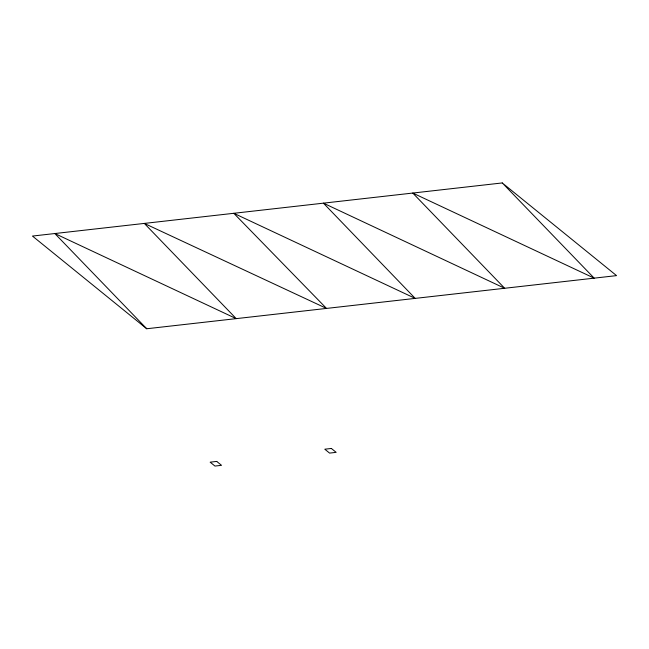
<?xml version="1.0" encoding="UTF-8"?>
<svg xmlns="http://www.w3.org/2000/svg" width="649" height="649" viewBox="0 0 649 649"><rect width="100%" height="100%" fill="white"/><g stroke="black" fill="none" stroke-linecap="round" stroke-linejoin="round"><path stroke-width="0.97" d="M502.269 182.937L32.45 236.066L146.731 328.751L616.55 275.622L502.269 182.937L594.176 278.153L412.78 193.061L504.687 288.278L323.421 203.161L415.198 298.394L233.802 213.302L326.52 308.421L144.313 223.418L236.22 318.635L54.824 233.535L146.731 328.751M216.734 461.423L210.154 462.169L214.957 466.063L221.528 465.317L216.734 461.423M331.363 448.459L324.792 449.205L329.587 453.099L336.166 452.353L331.363 448.459"/></g></svg>
